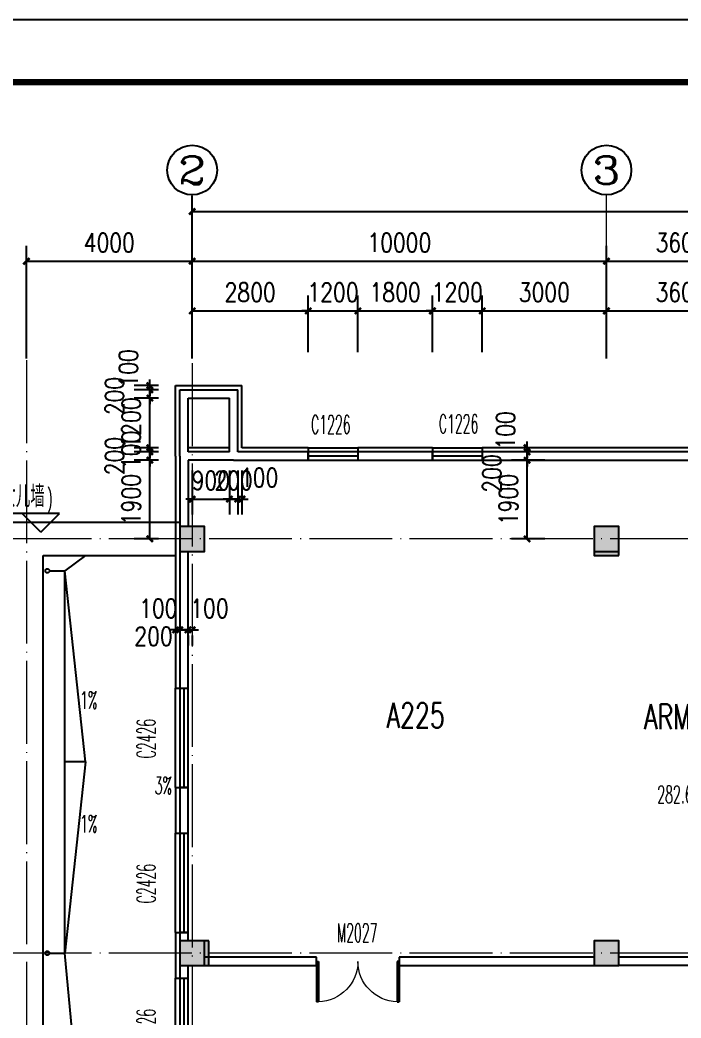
# Model space of a CAD drawing. Extents: x 1417642 to 3570900, y 124798 to 1191112.
# Drawn here: x 1439623 to 1455579, y 609805 to 633898 of the extents above; entities that cross this region are included whole.
import ezdxf
from ezdxf.enums import TextEntityAlignment as Align

# ---------------------------------------------------------------- set-up
doc = ezdxf.new("R2010")
doc.units = 0
doc.header["$LTSCALE"] = 1000
doc.header["$MEASUREMENT"] = 0
doc.linetypes.add('DOTE', pattern=[2.42, 2, -0.2, 0.02, -0.2])
doc.layers.get('0').update_dxf_attribs({"linetype": 'CONTINUOUS'})
doc.layers.get('Defpoints').update_dxf_attribs({"linetype": 'CONTINUOUS'})
for name, color, linetype in [('AXIS', 3, 'CONTINUOUS'), ('AXIS_TEXT', 7, 'CONTINUOUS'), ('colu', 2, 'CONTINUOUS'), ('COLUMN', 9, 'CONTINUOUS'), ('DIM_ELEV', 3, 'CONTINUOUS'), ('DIM_SYMB', 3, 'CONTINUOUS'), ('DOTE', 1, 'DOTE'), ('PUB_DIM', 3, 'CONTINUOUS'), ('PUB_HATCH', 8, 'CONTINUOUS'), ('PUB_TEXT', 40, 'CONTINUOUS'), ('PUB_TITLE', 4, 'CONTINUOUS'), ('SPACE', 7, 'CONTINUOUS'), ('STAIR', 2, 'CONTINUOUS'), ('SURFACE', 6, 'CONTINUOUS'), ('tiaozheng', 20, 'CONTINUOUS'), ('WALL', 4, 'CONTINUOUS'), ('WINDOW', 2, 'CONTINUOUS'), ('WINDOW_TEXT', 7, 'CONTINUOUS'), ('填充', 252, 'CONTINUOUS'), ('柱填充', 8, 'CONTINUOUS'), ('立面造型', 40, 'CONTINUOUS')]:
    doc.layers.add(name, color=color, linetype=linetype)
doc.styles.add('_TCH_AXIS', font='COMPLEX', dxfattribs={"bigfont": 'GBCBIG'})
doc.styles.add('_TCH_DIM', font='ROMANS', dxfattribs={"width": 0.7, "bigfont": 'Z'})
doc.styles.add('_TCH_SPACE', font='ROMANS', dxfattribs={"width": 0.7, "height": 5, "bigfont": 'Z'})
doc.styles.add('_TCH_WINDOW', font='ROMANS.shx', dxfattribs={"width": 0.7, "height": 400, "bigfont": 'Z.shx'})
doc.styles.add('DIM_FONT', font='SIMPLEX.shx', dxfattribs={"width": 0.8})
doc.styles.add('Z', font='ROMANS', dxfattribs={"width": 0.7, "bigfont": 'Z'})
doc.dimstyles.new('DIMN150', dxfattribs={"dimscale": 1.5, "dimtxt": 300, "dimasz": 100, "dimexe": 250, "dimexo": 300, "dimgap": 150, "dimtad": 1, "dimdec": 0, "dimzin": 0, "dimdsep": 46, "dimtxsty": 'DIM_FONT', "dimblk": 'ARCHTICK', "dimcen": 0.09, "dimdle": 1.5, "dimclrt": 7, "dimazin": 2, "dimtfac": 1, "dimtdec": 0, "dimtix": 1, "dimtmove": 2, "dimatfit": 3, "dimldrblk": 'ARCHTICK', "dimfxl": 1, "dimtolj": 1, "dimtzin": 0, "dimarcsym": 0})

# ---------------------------------------------------------------- blocks, each defined once
blk = doc.blocks.new('896')
at = {"layer": '柱填充'}
h = blk.add_hatch(color=256, dxfattribs=at)
h.paths.add_polyline_path([(1580873, 568265), (1580873, 568965), (1580273, 568965), (1580273, 568265)])
h.paths.add_polyline_path([(1572873, 568265), (1572873, 568965), (1572273, 568965), (1572273, 568265)])
h.paths.add_polyline_path([(1564873, 568265), (1564873, 568965), (1564273, 568965), (1564273, 568265)])
h.paths.add_polyline_path([(1556873, 568265), (1556873, 568965), (1556273, 568965), (1556273, 568265)])
h.paths.add_polyline_path([(1546873, 568265), (1546873, 568965), (1546273, 568965), (1546273, 568265)])
h.paths.add_polyline_path([(1536873, 568265), (1536873, 568965), (1536273, 568965), (1536273, 568265)])
h.paths.add_polyline_path([(1533273, 568265), (1533273, 568965), (1532673, 568965), (1532673, 568265)])
h.paths.add_polyline_path([(1523273, 568365), (1523273, 568965), (1522673, 568965), (1522673, 568365)])
h.paths.add_polyline_path([(1590123, 558965), (1589423, 558965), (1589423, 558365), (1590123, 558365)])
h.paths.add_polyline_path([(1580923, 558365), (1580923, 559065), (1580223, 559065), (1580223, 558365)])
h.paths.add_polyline_path([(1572923, 558365), (1572923, 559065), (1572223, 559065), (1572223, 558365)])
h.paths.add_polyline_path([(1564923, 558365), (1564923, 559065), (1564223, 559065), (1564223, 558365)])
h.paths.add_polyline_path([(1556923, 558365), (1556923, 559065), (1556223, 559065), (1556223, 558365)])
h.paths.add_polyline_path([(1546923, 558365), (1546923, 559065), (1546223, 559065), (1546223, 558365)])
h.paths.add_polyline_path([(1536873, 558365), (1536873, 558965), (1536273, 558965), (1536273, 558365)])
h.paths.add_polyline_path([(1533273, 558365), (1533273, 558965), (1532673, 558965), (1532673, 558365)])
h.paths.add_polyline_path([(1523372, 558965), (1522672, 558965), (1522672, 558365), (1523372, 558365)])
h.paths.add_polyline_path([(1590123, 554765), (1590123, 555365), (1589523, 555365), (1589523, 554765)])
h.paths.add_polyline_path([(1580873, 554765), (1580873, 555365), (1580273, 555365), (1580273, 554765)])
h.paths.add_polyline_path([(1572873, 554765), (1572873, 555365), (1572273, 555365), (1572273, 554765)])
h.paths.add_polyline_path([(1564873, 554765), (1564873, 555365), (1564273, 555365), (1564273, 554765)])
h.paths.add_polyline_path([(1556873, 554765), (1556873, 555365), (1556273, 555365), (1556273, 554765)])
h.paths.add_polyline_path([(1546873, 554765), (1546873, 555365), (1546273, 555365), (1546273, 554765)])
h.paths.add_polyline_path([(1536873, 554765), (1536873, 555365), (1536273, 555365), (1536273, 554765)])
h.paths.add_polyline_path([(1533273, 554765), (1533273, 555365), (1532673, 555365), (1532673, 554765)])
h.paths.add_polyline_path([(1523372, 555365), (1522672, 555365), (1522672, 554765), (1523372, 554765)])
h.paths.add_polyline_path([(1590123, 546765), (1590123, 547365), (1589523, 547365), (1589523, 546765)])
h.paths.add_polyline_path([(1580873, 546765), (1580873, 547365), (1580273, 547365), (1580273, 546765)])
h.paths.add_polyline_path([(1572873, 546765), (1572873, 547365), (1572273, 547365), (1572273, 546765)])
h.paths.add_polyline_path([(1564873, 546765), (1564873, 547365), (1564273, 547365), (1564273, 546765)])
h.paths.add_polyline_path([(1556873, 546765), (1556873, 547365), (1556273, 547365), (1556273, 546765)])
h.paths.add_polyline_path([(1546873, 546715), (1546873, 547415), (1546173, 547415), (1546173, 546715)])
h.paths.add_polyline_path([(1536973, 546715), (1536973, 547415), (1536273, 547415), (1536273, 546715)])
h.paths.add_polyline_path([(1533273, 546715), (1533273, 547415), (1532573, 547415), (1532573, 546715)])
h.paths.add_polyline_path([(1523372, 547365), (1522672, 547365), (1522672, 546765), (1523372, 546765)])
h.paths.add_polyline_path([(1546873, 539365), (1546173, 539365), (1546173, 538765), (1546873, 538765)])
h.paths.add_polyline_path([(1536973, 538715), (1536973, 539415), (1536273, 539415), (1536273, 538715)])
h.paths.add_polyline_path([(1533273, 538715), (1533273, 539415), (1532573, 539415), (1532573, 538715)])
h.paths.add_polyline_path([(1523372, 539365), (1522672, 539365), (1522672, 538765), (1523372, 538765)])
h.paths.add_polyline_path([(1546873, 531365), (1546173, 531365), (1546173, 530765), (1546873, 530765)])
h.paths.add_polyline_path([(1536973, 530715), (1536973, 531415), (1536273, 531415), (1536273, 530715)])
h.paths.add_polyline_path([(1533273, 530715), (1533273, 531415), (1532573, 531415), (1532573, 530715)])
h.paths.add_polyline_path([(1523372, 531365), (1522672, 531365), (1522672, 530765), (1523372, 530765)])
h.paths.add_polyline_path([(1546873, 523365), (1546173, 523365), (1546173, 522765), (1546873, 522765)])
h.paths.add_polyline_path([(1536973, 522715), (1536973, 523415), (1536273, 523415), (1536273, 522715)])
h.paths.add_polyline_path([(1533273, 522715), (1533273, 523415), (1532573, 523415), (1532573, 522715)])
h.paths.add_polyline_path([(1523372, 523365), (1522672, 523365), (1522672, 522765), (1523372, 522765)])
h.paths.add_polyline_path([(1546873, 515365), (1546173, 515365), (1546173, 514765), (1546873, 514765)])
h.paths.add_polyline_path([(1536973, 514715), (1536973, 515415), (1536273, 515415), (1536273, 514715)])
h.paths.add_polyline_path([(1533273, 514715), (1533273, 515415), (1532573, 515415), (1532573, 514715)])
h.paths.add_polyline_path([(1523372, 515365), (1522672, 515365), (1522672, 514765), (1523372, 514765)])
h.paths.add_polyline_path([(1546873, 507365), (1546173, 507365), (1546173, 506765), (1546873, 506765)])
h.paths.add_polyline_path([(1536973, 506715), (1536973, 507415), (1536273, 507415), (1536273, 506715)])
h.paths.add_polyline_path([(1533273, 506715), (1533273, 507415), (1532573, 507415), (1532573, 506715)])
h.paths.add_polyline_path([(1523372, 507365), (1522672, 507365), (1522672, 506765), (1523372, 506765)])
h.paths.add_polyline_path([(1546873, 499365), (1546173, 499365), (1546173, 498765), (1546873, 498765)])
h.paths.add_polyline_path([(1536973, 498715), (1536973, 499415), (1536273, 499415), (1536273, 498715)])
h.paths.add_polyline_path([(1533273, 498715), (1533273, 499415), (1532573, 499415), (1532573, 498715)])
h.paths.add_polyline_path([(1523372, 499365), (1522672, 499365), (1522672, 498765), (1523372, 498765)])
h.paths.add_polyline_path([(1546873, 490765), (1546873, 491365), (1546273, 491365), (1546273, 490765)])
h.paths.add_polyline_path([(1536873, 490765), (1536873, 491365), (1536273, 491365), (1536273, 490765)])
h.paths.add_polyline_path([(1533273, 490765), (1533273, 491365), (1532673, 491365), (1532673, 490765)])
h.paths.add_polyline_path([(1523273, 490765), (1523273, 491365), (1522673, 491365), (1522673, 490765)])
at = {"layer": 'colu'}
for points in [[(1523273, 568365), (1523273, 568965), (1522673, 568965), (1522673, 568365)], [(1533273, 568265), (1533273, 568965), (1532673, 568965), (1532673, 568265)], [(1523372, 558965), (1522672, 558965), (1522672, 558365), (1523372, 558365)], [(1533273, 558365), (1533273, 558965), (1532673, 558965), (1532673, 558365)]]:
    blk.add_lwpolyline(points, close=True, dxfattribs=at)
blk = doc.blocks.new('_ArchTick')
at = {"color": 0, "linetype": 'ByBlock', "const_width": 0.4}
blk.add_lwpolyline([(-0.5, -0.5), (0.5, 0.5)], dxfattribs=at)
blk = doc.blocks.new('*D2512')
at = {"layer": 'Defpoints', "color": 0}
for p in [(1443679, 619492), (1443779, 619492), (1443779, 619176)]:
    blk.add_point(p, dxfattribs=at)
at = {"layer": 'PUB_DIM', "color": 0, "lineweight": -2}
for p, q in [((1443679, 619176), (1443529, 619176)), ((1443679, 619176), (1443779, 619176)), ((1443679, 619042), (1443679, 618801)), ((1443779, 619176), (1443929, 619176)), ((1443779, 619042), (1443779, 618801))]:
    blk.add_line(p, q, dxfattribs=at)
at = {"layer": 'PUB_DIM', "color": 0, "lineweight": -2, "xscale": 150, "yscale": 150, "zscale": 150}
blk.add_blockref('_ArchTick', (1443679, 619176), dxfattribs=at)
at = {"layer": 'PUB_DIM', "color": 0, "lineweight": -2, "xscale": 150, "yscale": 150, "zscale": 150, "rotation": 180}
blk.add_blockref('_ArchTick', (1443779, 619176), dxfattribs=at)
at = {"layer": 'PUB_DIM', "color": 7, "insert": (1444196, 619694), "char_height": 450, "attachment_point": 5, "style": 'DIM_FONT'}
blk.add_mtext('\\A1;100', dxfattribs=at)
blk = doc.blocks.new('*D2513')
at = {"layer": 'Defpoints', "color": 0}
for p in [(1443479, 619492), (1443679, 619492), (1443679, 619176)]:
    blk.add_point(p, dxfattribs=at)
at = {"layer": 'PUB_DIM', "color": 0, "lineweight": -2}
for p, q in [((1443479, 619176), (1443329, 619176)), ((1443479, 619176), (1443679, 619176)), ((1443479, 619042), (1443479, 618801)), ((1443679, 619176), (1443829, 619176)), ((1443679, 619042), (1443679, 618801))]:
    blk.add_line(p, q, dxfattribs=at)
at = {"layer": 'PUB_DIM', "color": 0, "lineweight": -2, "xscale": 150, "yscale": 150, "zscale": 150}
blk.add_blockref('_ArchTick', (1443479, 619176), dxfattribs=at)
at = {"layer": 'PUB_DIM', "color": 0, "lineweight": -2, "xscale": 150, "yscale": 150, "zscale": 150, "rotation": 180}
blk.add_blockref('_ArchTick', (1443679, 619176), dxfattribs=at)
at = {"layer": 'PUB_DIM', "color": 7, "insert": (1442846, 619019), "char_height": 450, "attachment_point": 5, "style": 'DIM_FONT'}
blk.add_mtext('\\A1;200', dxfattribs=at)
blk = doc.blocks.new('*D2514')
at = {"layer": 'Defpoints', "color": 0}
for p in [(1443379, 619492), (1443479, 619492), (1443479, 619176)]:
    blk.add_point(p, dxfattribs=at)
at = {"layer": 'PUB_DIM', "color": 0, "lineweight": -2}
for p, q in [((1443379, 619176), (1443229, 619176)), ((1443379, 619176), (1443479, 619176)), ((1443379, 619042), (1443379, 618801)), ((1443479, 619176), (1443629, 619176)), ((1443479, 619042), (1443479, 618801))]:
    blk.add_line(p, q, dxfattribs=at)
at = {"layer": 'PUB_DIM', "color": 0, "lineweight": -2, "xscale": 150, "yscale": 150, "zscale": 150}
blk.add_blockref('_ArchTick', (1443379, 619176), dxfattribs=at)
at = {"layer": 'PUB_DIM', "color": 0, "lineweight": -2, "xscale": 150, "yscale": 150, "zscale": 150, "rotation": 180}
blk.add_blockref('_ArchTick', (1443479, 619176), dxfattribs=at)
at = {"layer": 'PUB_DIM', "color": 7, "insert": (1442961, 619694), "char_height": 450, "attachment_point": 5, "style": 'DIM_FONT'}
blk.add_mtext('\\A1;100', dxfattribs=at)
blk = doc.blocks.new('*D2515')
at = {"layer": 'Defpoints', "color": 0}
for p in [(1451862, 623271), (1452739, 623271), (1452739, 621371)]:
    blk.add_point(p, dxfattribs=at)
at = {"layer": 'PUB_DIM', "color": 0, "lineweight": -2}
for p, q in [((1452289, 623271), (1451487, 623271)), ((1451862, 621369), (1451862, 623273)), ((1452289, 621371), (1451487, 621371))]:
    blk.add_line(p, q, dxfattribs=at)
at = {"layer": 'PUB_DIM', "color": 0, "lineweight": -2, "xscale": 150, "yscale": 150, "zscale": 150}
for p, rotation in [((1451862, 623271), 90), ((1451862, 621371), 270)]:
    blk.add_blockref('_ArchTick', p, dxfattribs=dict(at, rotation=rotation))
at = {"layer": 'PUB_DIM', "color": 7, "insert": (1451412, 622321), "char_height": 450, "attachment_point": 5, "rotation": 90, "style": 'DIM_FONT'}
blk.add_mtext('\\A1;1900', dxfattribs=at)
blk = doc.blocks.new('*D2516')
at = {"layer": 'Defpoints', "color": 0}
for p in [(1451862, 623471), (1452739, 623471), (1452739, 623271)]:
    blk.add_point(p, dxfattribs=at)
at = {"layer": 'PUB_DIM', "color": 0, "lineweight": -2}
for p, q in [((1451862, 623471), (1451862, 623621)), ((1452289, 623471), (1451487, 623471)), ((1451862, 623271), (1451862, 623471)), ((1452289, 623271), (1451487, 623271)), ((1451862, 623271), (1451862, 623121))]:
    blk.add_line(p, q, dxfattribs=at)
at = {"layer": 'PUB_DIM', "color": 0, "lineweight": -2, "xscale": 150, "yscale": 150, "zscale": 150}
for p, rotation in [((1451862, 623471), 270), ((1451862, 623271), 90)]:
    blk.add_blockref('_ArchTick', p, dxfattribs=dict(at, rotation=rotation))
at = {"layer": 'PUB_DIM', "color": 7, "insert": (1451011, 622950), "char_height": 450, "attachment_point": 5, "rotation": 90, "style": 'DIM_FONT'}
blk.add_mtext('\\A1;200', dxfattribs=at)
blk = doc.blocks.new('*D2517')
at = {"layer": 'Defpoints', "color": 0}
for p in [(1451862, 623571), (1452739, 623571), (1452739, 623471)]:
    blk.add_point(p, dxfattribs=at)
at = {"layer": 'PUB_DIM', "color": 0, "lineweight": -2}
for p, q in [((1452289, 623571), (1451487, 623571)), ((1451862, 623571), (1451862, 623721)), ((1451862, 623471), (1451862, 623571)), ((1452289, 623471), (1451487, 623471)), ((1451862, 623471), (1451862, 623321))]:
    blk.add_line(p, q, dxfattribs=at)
at = {"layer": 'PUB_DIM', "color": 0, "lineweight": -2, "xscale": 150, "yscale": 150, "zscale": 150}
for p, rotation in [((1451862, 623571), 270), ((1451862, 623471), 90)]:
    blk.add_blockref('_ArchTick', p, dxfattribs=dict(at, rotation=rotation))
at = {"layer": 'PUB_DIM', "color": 7, "insert": (1451344, 623989), "char_height": 450, "attachment_point": 5, "rotation": 90, "style": 'DIM_FONT'}
blk.add_mtext('\\A1;100', dxfattribs=at)
blk = doc.blocks.new('*D2564')
at = {"layer": 'Defpoints', "color": 0}
for p in [(1444879, 623471), (1444979, 623471), (1444979, 622332)]:
    blk.add_point(p, dxfattribs=at)
at = {"layer": 'PUB_DIM', "color": 0, "lineweight": -2}
for p, q in [((1444879, 623021), (1444879, 621957)), ((1444979, 623021), (1444979, 621957)), ((1444879, 622332), (1444729, 622332)), ((1444879, 622332), (1444979, 622332)), ((1444979, 622332), (1445129, 622332))]:
    blk.add_line(p, q, dxfattribs=at)
at = {"layer": 'PUB_DIM', "color": 0, "lineweight": -2, "xscale": 150, "yscale": 150, "zscale": 150}
blk.add_blockref('_ArchTick', (1444879, 622332), dxfattribs=at)
at = {"layer": 'PUB_DIM', "color": 0, "lineweight": -2, "xscale": 150, "yscale": 150, "zscale": 150, "rotation": 180}
blk.add_blockref('_ArchTick', (1444979, 622332), dxfattribs=at)
at = {"layer": 'PUB_DIM', "color": 7, "insert": (1445396, 622850), "char_height": 450, "attachment_point": 5, "style": 'DIM_FONT'}
blk.add_mtext('\\A1;100', dxfattribs=at)
blk = doc.blocks.new('*D2565')
at = {"layer": 'Defpoints', "color": 0}
for p in [(1444679, 623471), (1444879, 623471), (1444879, 622332)]:
    blk.add_point(p, dxfattribs=at)
at = {"layer": 'PUB_DIM', "color": 0, "lineweight": -2}
for p, q in [((1444679, 623021), (1444679, 621957)), ((1444879, 623021), (1444879, 621957)), ((1444679, 622332), (1444529, 622332)), ((1444679, 622332), (1444879, 622332)), ((1444879, 622332), (1445029, 622332))]:
    blk.add_line(p, q, dxfattribs=at)
at = {"layer": 'PUB_DIM', "color": 0, "lineweight": -2, "xscale": 150, "yscale": 150, "zscale": 150}
blk.add_blockref('_ArchTick', (1444679, 622332), dxfattribs=at)
at = {"layer": 'PUB_DIM', "color": 0, "lineweight": -2, "xscale": 150, "yscale": 150, "zscale": 150, "rotation": 180}
blk.add_blockref('_ArchTick', (1444879, 622332), dxfattribs=at)
at = {"layer": 'PUB_DIM', "color": 7, "insert": (1444779, 622782), "char_height": 450, "attachment_point": 5, "style": 'DIM_FONT'}
blk.add_mtext('\\A1;200', dxfattribs=at)
blk = doc.blocks.new('*D2566')
at = {"layer": 'Defpoints', "color": 0}
for p in [(1443779, 623471), (1444679, 623471), (1444679, 622332)]:
    blk.add_point(p, dxfattribs=at)
at = {"layer": 'PUB_DIM', "color": 0, "lineweight": -2}
for p, q in [((1443779, 623021), (1443779, 621957)), ((1444679, 623021), (1444679, 621957)), ((1443779, 622332), (1443629, 622332)), ((1443779, 622332), (1444679, 622332)), ((1444679, 622332), (1444829, 622332))]:
    blk.add_line(p, q, dxfattribs=at)
at = {"layer": 'PUB_DIM', "color": 0, "lineweight": -2, "xscale": 150, "yscale": 150, "zscale": 150}
blk.add_blockref('_ArchTick', (1443779, 622332), dxfattribs=at)
at = {"layer": 'PUB_DIM', "color": 0, "lineweight": -2, "xscale": 150, "yscale": 150, "zscale": 150, "rotation": 180}
blk.add_blockref('_ArchTick', (1444679, 622332), dxfattribs=at)
at = {"layer": 'PUB_DIM', "color": 7, "insert": (1444229, 622782), "char_height": 450, "attachment_point": 5, "style": 'DIM_FONT'}
blk.add_mtext('\\A1;900', dxfattribs=at)
blk = doc.blocks.new('*D2802')
at = {"layer": 'AXIS', "color": 0, "lineweight": -2}
for p, q in [((1443779, 626710), (1443779, 629649)), ((1588579, 626710), (1588579, 629649)), ((1443776, 629274), (1588581, 629274))]:
    blk.add_line(p, q, dxfattribs=at)
at = {"layer": 'Defpoints', "color": 0}
for p in [(1588579, 629274), (1443779, 626260), (1588579, 626260)]:
    blk.add_point(p, dxfattribs=at)
at = {"layer": 'AXIS', "color": 0, "lineweight": -2, "xscale": 150, "yscale": 150, "zscale": 150, "rotation": 180}
blk.add_blockref('_ArchTick', (1443779, 629274), dxfattribs=at)
at = {"layer": 'AXIS', "color": 0, "lineweight": -2, "xscale": 150, "yscale": 150, "zscale": 150}
blk.add_blockref('_ArchTick', (1588579, 629274), dxfattribs=at)
at = {"layer": 'AXIS', "color": 7, "insert": (1516179, 629724), "char_height": 450, "attachment_point": 5, "style": 'DIM_FONT'}
blk.add_mtext('\\A1;144800', dxfattribs=at)
blk = doc.blocks.new('*D2803')
at = {"layer": 'AXIS', "color": 0, "lineweight": -2}
for p, q in [((1439779, 625726), (1439779, 628449)), ((1443779, 625726), (1443779, 628449)), ((1439776, 628074), (1443781, 628074))]:
    blk.add_line(p, q, dxfattribs=at)
at = {"layer": 'Defpoints', "color": 0}
for p in [(1443779, 628074), (1439779, 625276), (1443779, 625276)]:
    blk.add_point(p, dxfattribs=at)
at = {"layer": 'AXIS', "color": 0, "lineweight": -2, "xscale": 150, "yscale": 150, "zscale": 150, "rotation": 180}
blk.add_blockref('_ArchTick', (1439779, 628074), dxfattribs=at)
at = {"layer": 'AXIS', "color": 0, "lineweight": -2, "xscale": 150, "yscale": 150, "zscale": 150}
blk.add_blockref('_ArchTick', (1443779, 628074), dxfattribs=at)
at = {"layer": 'AXIS', "color": 7, "insert": (1441779, 628524), "char_height": 450, "attachment_point": 5, "style": 'DIM_FONT'}
blk.add_mtext('\\A1;4000', dxfattribs=at)
blk = doc.blocks.new('*D2804')
at = {"layer": 'AXIS', "color": 0, "lineweight": -2}
for p, q in [((1443779, 625726), (1443779, 628449)), ((1453779, 625726), (1453779, 628449)), ((1443776, 628074), (1453781, 628074))]:
    blk.add_line(p, q, dxfattribs=at)
at = {"layer": 'Defpoints', "color": 0}
for p in [(1453779, 628074), (1443779, 625276), (1453779, 625276)]:
    blk.add_point(p, dxfattribs=at)
at = {"layer": 'AXIS', "color": 0, "lineweight": -2, "xscale": 150, "yscale": 150, "zscale": 150, "rotation": 180}
blk.add_blockref('_ArchTick', (1443779, 628074), dxfattribs=at)
at = {"layer": 'AXIS', "color": 0, "lineweight": -2, "xscale": 150, "yscale": 150, "zscale": 150}
blk.add_blockref('_ArchTick', (1453779, 628074), dxfattribs=at)
at = {"layer": 'AXIS', "color": 7, "insert": (1448779, 628524), "char_height": 450, "attachment_point": 5, "style": 'DIM_FONT'}
blk.add_mtext('\\A1;10000', dxfattribs=at)
blk = doc.blocks.new('*D2805')
at = {"layer": 'AXIS', "color": 0, "lineweight": -2}
for p, q in [((1453779, 625726), (1453779, 628449)), ((1457379, 625726), (1457379, 628449)), ((1453776, 628074), (1457381, 628074))]:
    blk.add_line(p, q, dxfattribs=at)
at = {"layer": 'Defpoints', "color": 0}
for p in [(1457379, 628074), (1453779, 625276), (1457379, 625276)]:
    blk.add_point(p, dxfattribs=at)
at = {"layer": 'AXIS', "color": 0, "lineweight": -2, "xscale": 150, "yscale": 150, "zscale": 150, "rotation": 180}
blk.add_blockref('_ArchTick', (1453779, 628074), dxfattribs=at)
at = {"layer": 'AXIS', "color": 0, "lineweight": -2, "xscale": 150, "yscale": 150, "zscale": 150}
blk.add_blockref('_ArchTick', (1457379, 628074), dxfattribs=at)
at = {"layer": 'AXIS', "color": 7, "insert": (1455579, 628524), "char_height": 450, "attachment_point": 5, "style": 'DIM_FONT'}
blk.add_mtext('\\A1;3600', dxfattribs=at)
blk = doc.blocks.new('*D2995')
at = {"layer": 'Defpoints', "color": 0}
for p in [(1457379, 626874), (1453779, 625428), (1457379, 625428)]:
    blk.add_point(p, dxfattribs=at)
at = {"layer": 'PUB_DIM', "color": 0, "lineweight": -2}
for p, q in [((1453779, 625878), (1453779, 627249)), ((1457379, 625878), (1457379, 627249)), ((1453776, 626874), (1457381, 626874))]:
    blk.add_line(p, q, dxfattribs=at)
at = {"layer": 'PUB_DIM', "color": 0, "lineweight": -2, "xscale": 150, "yscale": 150, "zscale": 150, "rotation": 180}
blk.add_blockref('_ArchTick', (1453779, 626874), dxfattribs=at)
at = {"layer": 'PUB_DIM', "color": 0, "lineweight": -2, "xscale": 150, "yscale": 150, "zscale": 150}
blk.add_blockref('_ArchTick', (1457379, 626874), dxfattribs=at)
at = {"layer": 'PUB_DIM', "color": 7, "insert": (1455579, 627324), "char_height": 450, "attachment_point": 5, "style": 'DIM_FONT'}
blk.add_mtext('\\A1;3600', dxfattribs=at)
blk = doc.blocks.new('*D2996')
at = {"layer": 'Defpoints', "color": 0}
for p in [(1453779, 626874), (1450779, 625428), (1453779, 625428)]:
    blk.add_point(p, dxfattribs=at)
at = {"layer": 'PUB_DIM', "color": 0, "lineweight": -2}
for p, q in [((1450779, 625878), (1450779, 627249)), ((1453779, 625878), (1453779, 627249)), ((1450776, 626874), (1453781, 626874))]:
    blk.add_line(p, q, dxfattribs=at)
at = {"layer": 'PUB_DIM', "color": 0, "lineweight": -2, "xscale": 150, "yscale": 150, "zscale": 150, "rotation": 180}
blk.add_blockref('_ArchTick', (1450779, 626874), dxfattribs=at)
at = {"layer": 'PUB_DIM', "color": 0, "lineweight": -2, "xscale": 150, "yscale": 150, "zscale": 150}
blk.add_blockref('_ArchTick', (1453779, 626874), dxfattribs=at)
at = {"layer": 'PUB_DIM', "color": 7, "insert": (1452279, 627324), "char_height": 450, "attachment_point": 5, "style": 'DIM_FONT'}
blk.add_mtext('\\A1;3000', dxfattribs=at)
blk = doc.blocks.new('*D2997')
at = {"layer": 'Defpoints', "color": 0}
for p in [(1450779, 626874), (1449579, 625428), (1450779, 625428)]:
    blk.add_point(p, dxfattribs=at)
at = {"layer": 'PUB_DIM', "color": 0, "lineweight": -2}
for p, q in [((1449579, 625878), (1449579, 627249)), ((1450779, 625878), (1450779, 627249)), ((1449579, 626874), (1449429, 626874)), ((1449579, 626874), (1450779, 626874)), ((1450779, 626874), (1450929, 626874))]:
    blk.add_line(p, q, dxfattribs=at)
at = {"layer": 'PUB_DIM', "color": 0, "lineweight": -2, "xscale": 150, "yscale": 150, "zscale": 150}
blk.add_blockref('_ArchTick', (1449579, 626874), dxfattribs=at)
at = {"layer": 'PUB_DIM', "color": 0, "lineweight": -2, "xscale": 150, "yscale": 150, "zscale": 150, "rotation": 180}
blk.add_blockref('_ArchTick', (1450779, 626874), dxfattribs=at)
at = {"layer": 'PUB_DIM', "color": 7, "insert": (1450179, 627324), "char_height": 450, "attachment_point": 5, "style": 'DIM_FONT'}
blk.add_mtext('\\A1;1200', dxfattribs=at)
blk = doc.blocks.new('*D2998')
at = {"layer": 'Defpoints', "color": 0}
for p in [(1449579, 626874), (1447779, 625428), (1449579, 625428)]:
    blk.add_point(p, dxfattribs=at)
at = {"layer": 'PUB_DIM', "color": 0, "lineweight": -2}
for p, q in [((1447779, 625878), (1447779, 627249)), ((1449579, 625878), (1449579, 627249)), ((1447776, 626874), (1449581, 626874))]:
    blk.add_line(p, q, dxfattribs=at)
at = {"layer": 'PUB_DIM', "color": 0, "lineweight": -2, "xscale": 150, "yscale": 150, "zscale": 150, "rotation": 180}
blk.add_blockref('_ArchTick', (1447779, 626874), dxfattribs=at)
at = {"layer": 'PUB_DIM', "color": 0, "lineweight": -2, "xscale": 150, "yscale": 150, "zscale": 150}
blk.add_blockref('_ArchTick', (1449579, 626874), dxfattribs=at)
at = {"layer": 'PUB_DIM', "color": 7, "insert": (1448679, 627324), "char_height": 450, "attachment_point": 5, "style": 'DIM_FONT'}
blk.add_mtext('\\A1;1800', dxfattribs=at)
blk = doc.blocks.new('*D2999')
at = {"layer": 'Defpoints', "color": 0}
for p in [(1447779, 626874), (1446579, 625428), (1447779, 625428)]:
    blk.add_point(p, dxfattribs=at)
at = {"layer": 'PUB_DIM', "color": 0, "lineweight": -2}
for p, q in [((1446579, 625878), (1446579, 627249)), ((1447779, 625878), (1447779, 627249)), ((1446579, 626874), (1446429, 626874)), ((1446579, 626874), (1447779, 626874)), ((1447779, 626874), (1447929, 626874))]:
    blk.add_line(p, q, dxfattribs=at)
at = {"layer": 'PUB_DIM', "color": 0, "lineweight": -2, "xscale": 150, "yscale": 150, "zscale": 150}
blk.add_blockref('_ArchTick', (1446579, 626874), dxfattribs=at)
at = {"layer": 'PUB_DIM', "color": 0, "lineweight": -2, "xscale": 150, "yscale": 150, "zscale": 150, "rotation": 180}
blk.add_blockref('_ArchTick', (1447779, 626874), dxfattribs=at)
at = {"layer": 'PUB_DIM', "color": 7, "insert": (1447179, 627324), "char_height": 450, "attachment_point": 5, "style": 'DIM_FONT'}
blk.add_mtext('\\A1;1200', dxfattribs=at)
blk = doc.blocks.new('*D3000')
at = {"layer": 'Defpoints', "color": 0}
for p in [(1446579, 626874), (1443779, 625428), (1446579, 625428)]:
    blk.add_point(p, dxfattribs=at)
at = {"layer": 'PUB_DIM', "color": 0, "lineweight": -2}
for p, q in [((1443779, 625878), (1443779, 627249)), ((1446579, 625878), (1446579, 627249)), ((1443776, 626874), (1446581, 626874))]:
    blk.add_line(p, q, dxfattribs=at)
at = {"layer": 'PUB_DIM', "color": 0, "lineweight": -2, "xscale": 150, "yscale": 150, "zscale": 150, "rotation": 180}
blk.add_blockref('_ArchTick', (1443779, 626874), dxfattribs=at)
at = {"layer": 'PUB_DIM', "color": 0, "lineweight": -2, "xscale": 150, "yscale": 150, "zscale": 150}
blk.add_blockref('_ArchTick', (1446579, 626874), dxfattribs=at)
at = {"layer": 'PUB_DIM', "color": 7, "insert": (1445179, 627324), "char_height": 450, "attachment_point": 5, "style": 'DIM_FONT'}
blk.add_mtext('\\A1;2800', dxfattribs=at)
blk = doc.blocks.new('*D3074')
at = {"layer": 'Defpoints', "color": 0}
for p in [(1442757, 623271), (1443415, 623271), (1443415, 621371)]:
    blk.add_point(p, dxfattribs=at)
at = {"layer": 'PUB_DIM', "color": 0, "lineweight": -2}
for p, q in [((1442965, 623271), (1442382, 623271)), ((1442757, 621369), (1442757, 623273)), ((1442965, 621371), (1442382, 621371))]:
    blk.add_line(p, q, dxfattribs=at)
at = {"layer": 'PUB_DIM', "color": 0, "lineweight": -2, "xscale": 150, "yscale": 150, "zscale": 150}
for p, rotation in [((1442757, 623271), 90), ((1442757, 621371), 270)]:
    blk.add_blockref('_ArchTick', p, dxfattribs=dict(at, rotation=rotation))
at = {"layer": 'PUB_DIM', "color": 7, "insert": (1442307, 622321), "char_height": 450, "attachment_point": 5, "rotation": 90, "style": 'DIM_FONT'}
blk.add_mtext('\\A1;1900', dxfattribs=at)
blk = doc.blocks.new('*D3075')
at = {"layer": 'Defpoints', "color": 0}
for p in [(1442757, 623471), (1443415, 623471), (1443415, 623271)]:
    blk.add_point(p, dxfattribs=at)
at = {"layer": 'PUB_DIM', "color": 0, "lineweight": -2}
for p, q in [((1442757, 623471), (1442757, 623621)), ((1442965, 623471), (1442382, 623471)), ((1442757, 623271), (1442757, 623471)), ((1442965, 623271), (1442382, 623271)), ((1442757, 623271), (1442757, 623121))]:
    blk.add_line(p, q, dxfattribs=at)
at = {"layer": 'PUB_DIM', "color": 0, "lineweight": -2, "xscale": 150, "yscale": 150, "zscale": 150}
for p, rotation in [((1442757, 623471), 270), ((1442757, 623271), 90)]:
    blk.add_blockref('_ArchTick', p, dxfattribs=dict(at, rotation=rotation))
at = {"layer": 'PUB_DIM', "color": 7, "insert": (1441905, 623371), "char_height": 450, "attachment_point": 5, "rotation": 90, "style": 'DIM_FONT'}
blk.add_mtext('\\A1;200', dxfattribs=at)
blk = doc.blocks.new('*D3076')
at = {"layer": 'Defpoints', "color": 0}
for p in [(1442757, 623571), (1443415, 623571), (1443415, 623471)]:
    blk.add_point(p, dxfattribs=at)
at = {"layer": 'PUB_DIM', "color": 0, "lineweight": -2}
for p, q in [((1442965, 623571), (1442382, 623571)), ((1442757, 623571), (1442757, 623721)), ((1442757, 623471), (1442757, 623571)), ((1442965, 623471), (1442382, 623471)), ((1442757, 623471), (1442757, 623321))]:
    blk.add_line(p, q, dxfattribs=at)
at = {"layer": 'PUB_DIM', "color": 0, "lineweight": -2, "xscale": 150, "yscale": 150, "zscale": 150}
for p, rotation in [((1442757, 623571), 270), ((1442757, 623471), 90)]:
    blk.add_blockref('_ArchTick', p, dxfattribs=dict(at, rotation=rotation))
at = {"layer": 'PUB_DIM', "color": 7, "insert": (1442307, 623521), "char_height": 450, "attachment_point": 5, "rotation": 90, "style": 'DIM_FONT'}
blk.add_mtext('\\A1;100', dxfattribs=at)
blk = doc.blocks.new('*D3077')
at = {"layer": 'Defpoints', "color": 0}
for p in [(1442757, 624771), (1443415, 624771), (1443415, 623571)]:
    blk.add_point(p, dxfattribs=at)
at = {"layer": 'PUB_DIM', "color": 0, "lineweight": -2}
for p, q in [((1442965, 624771), (1442382, 624771)), ((1442757, 624771), (1442757, 624921)), ((1442757, 623571), (1442757, 624771)), ((1442965, 623571), (1442382, 623571)), ((1442757, 623571), (1442757, 623421))]:
    blk.add_line(p, q, dxfattribs=at)
at = {"layer": 'PUB_DIM', "color": 0, "lineweight": -2, "xscale": 150, "yscale": 150, "zscale": 150}
for p, rotation in [((1442757, 624771), 270), ((1442757, 623571), 90)]:
    blk.add_blockref('_ArchTick', p, dxfattribs=dict(at, rotation=rotation))
at = {"layer": 'PUB_DIM', "color": 7, "insert": (1442307, 624171), "char_height": 450, "attachment_point": 5, "rotation": 90, "style": 'DIM_FONT'}
blk.add_mtext('\\A1;1200', dxfattribs=at)
blk = doc.blocks.new('*D3078')
at = {"layer": 'Defpoints', "color": 0}
for p in [(1442757, 624971), (1443415, 624971), (1443415, 624771)]:
    blk.add_point(p, dxfattribs=at)
at = {"layer": 'PUB_DIM', "color": 0, "lineweight": -2}
for p, q in [((1442757, 624971), (1442757, 625121)), ((1442965, 624971), (1442382, 624971)), ((1442965, 624771), (1442382, 624771)), ((1442757, 624771), (1442757, 624971)), ((1442757, 624771), (1442757, 624621))]:
    blk.add_line(p, q, dxfattribs=at)
at = {"layer": 'PUB_DIM', "color": 0, "lineweight": -2, "xscale": 150, "yscale": 150, "zscale": 150}
for p, rotation in [((1442757, 624971), 270), ((1442757, 624771), 90)]:
    blk.add_blockref('_ArchTick', p, dxfattribs=dict(at, rotation=rotation))
at = {"layer": 'PUB_DIM', "color": 7, "insert": (1441905, 624821), "char_height": 450, "attachment_point": 5, "rotation": 90, "style": 'DIM_FONT'}
blk.add_mtext('\\A1;200', dxfattribs=at)
blk = doc.blocks.new('*D3079')
at = {"layer": 'Defpoints', "color": 0}
for p in [(1442757, 625071), (1443415, 625071), (1443415, 624971)]:
    blk.add_point(p, dxfattribs=at)
at = {"layer": 'PUB_DIM', "color": 0, "lineweight": -2}
for p, q in [((1442965, 625071), (1442382, 625071)), ((1442757, 625071), (1442757, 625221)), ((1442757, 624971), (1442757, 625071)), ((1442965, 624971), (1442382, 624971)), ((1442757, 624971), (1442757, 624821))]:
    blk.add_line(p, q, dxfattribs=at)
at = {"layer": 'PUB_DIM', "color": 0, "lineweight": -2, "xscale": 150, "yscale": 150, "zscale": 150}
for p, rotation in [((1442757, 625071), 270), ((1442757, 624971), 90)]:
    blk.add_blockref('_ArchTick', p, dxfattribs=dict(at, rotation=rotation))
at = {"layer": 'PUB_DIM', "color": 7, "insert": (1442239, 625489), "char_height": 450, "attachment_point": 5, "rotation": 90, "style": 'DIM_FONT'}
blk.add_mtext('\\A1;100', dxfattribs=at)
blk = doc.blocks.new('_FZH')
blk.add_lwpolyline([(-0.5, -0.5), (0.5, -0.5), (0.5, 0.5), (-0.5, 0.5)], close=True)
at = {"layer": 'PUB_HATCH'}
blk.add_solid([(-0.5, -0.5), (0.5, -0.5), (-0.5, 0.5), (0.5, 0.5)], dxfattribs=at)
blk = doc.blocks.new('$TCHSYS$WIN2D')
for p, q in [((-0.5, 0.5), (0.5, 0.5)), ((-0.5, 0.5), (-0.5, -0.5)), ((0.5, 0.5), (0.5, -0.5)), ((0.5, 0.167), (-0.5, 0.167)), ((0.5, -0.167), (-0.5, -0.167)), ((-0.5, -0.5), (0.5, -0.5))]:
    blk.add_line(p, q)
blk = doc.blocks.new('$DorLib2D$00000002')
for p, q in [((-0.5, 0), (-0.5, 0.4875)), ((-0.475, 0.4875), (-0.5, 0.4875)), ((-0.475, 0), (-0.475, 0.4875)), ((0.475, 0), (0.475, 0.4875)), ((0.475, 0.4875), (0.5, 0.4875)), ((0.5, 0), (0.5, 0.4875)), ((-0.5, 0), (-0.475, 0)), ((0.5, 0), (0.475, 0))]:
    blk.add_line(p, q)
at = {"lineweight": 13}
for centre, start, end in [((-0.4875, 0), 0, 88.53072), ((0.4875, 0), 91.46928, 180)]:
    blk.add_arc(centre, 0.4875, start, end, dxfattribs=at)

msp = doc.modelspace()

# ---------------------------------------------------------------- linework, layer by layer
at = {"layer": 'AXIS', "lineweight": 0}
for p, q in [((1443778.7, 627057.7, 0), (1443778.7, 629674.2, 0)), ((1453778.7, 627057.7, 0), (1453778.7, 629674.2, 0))]:
    msp.add_line(p, q, dxfattribs=at)
at = {"layer": 'AXIS'}
for centre in [(1443778.7, 630274.2), (1453778.7, 630274.2)]:
    msp.add_circle(centre, 600, dxfattribs=at)
at = {"layer": 'DIM_ELEV'}
for p, q in [((1440573.9, 621985.9), (1437873.9, 621985.9)), ((1440123.9, 621535.9), (1439673.9, 621985.9)), ((1440123.9, 621535.9), (1440573.9, 621985.9))]:
    msp.add_line(p, q, dxfattribs=at)
at = {"layer": 'DIM_SYMB'}
for points in [[(1441233.8, 617835.1, 0, 0, 0), (1441137.9, 618399.8, 120, 0, 0), (1441062.5, 618843.4, 0, 0, 0)], [(1442724.9, 615417.3, 0, 0, 0), (1441713.2, 615417.3, 120, 0, 0), (1441263.2, 615417.3, 0, 0, 0)], [(1441233.8, 614136.6, 0, 0, 0), (1441137.9, 613571.9, 120, 0, 0), (1441062.5, 613128.3, 0, 0, 0)]]:
    msp.add_lwpolyline(points, format="xyseb", dxfattribs=at)
at = {"layer": 'DOTE', "lineweight": 0, "elevation": 0}
for points in [[(1439778.7, 625685.4), (1439778.7, 515570.4)], [(1443778.7, 625610.7), (1443778.7, 515570.4)], [(1596227.1, 621370.9), (1432052.3, 621370.9)], [(1596227.1, 611370.9), (1432052.3, 611370.9)]]:
    msp.add_lwpolyline(points, dxfattribs=at)
at = {"layer": 'PUB_TITLE'}
msp.add_lwpolyline([(1417642.3, 507748.4), (1618342.3, 507748.4), (1618342.3, 633898.4), (1417642.3, 633898.4)], close=True, dxfattribs=at)
at = {"layer": 'PUB_TITLE', "const_width": 150}
msp.add_lwpolyline([(1421392.3, 509248.4), (1616842.3, 509248.4), (1616842.3, 632398.4), (1421392.3, 632398.4)], close=True, dxfattribs=at)
at = {"layer": 'STAIR'}
for p, q in [((1440178.7, 600170.9, 0), (1440178.7, 620970.9, 0)), ((1441208, 620970.9, 0), (1440708, 620600.8, 0)), ((1440335.4, 620600.8, 0), (1440708, 620600.8, 0)), ((1440708, 611370.9, 0), (1440708, 620600.8, 0)), ((1441208, 615985.8, 0), (1440708, 620600.8, 0)), ((1441208, 615985.8, 0), (1440708, 611370.9, 0)), ((1441208, 615985.8, 0), (1440708, 615985.8, 0)), ((1440335.4, 611370.9, 0), (1440708, 611370.9, 0)), ((1441208, 605910.7, 0), (1440708, 611370.9, 0))]:
    msp.add_line(p, q, dxfattribs=at)
for centre in [(1440285.4, 620600.8, 0), (1440285.4, 611370.9, 0)]:
    msp.add_circle(centre, 50, dxfattribs=at)
at = {"layer": 'SURFACE'}
for p, q in [((1443378.7, 623370.9), (1443378.7, 625070.9)), ((1443378.7, 625070.9), (1444978.7, 625070.9)), ((1444978.7, 623570.9), (1444978.7, 625070.9)), ((1444678.7, 623570.9), (1443678.7, 623570.9)), ((1446578.7, 623570.9), (1444978.7, 623570.9)), ((1446578.7, 623570.9), (1446578.7, 623470.9)), ((1447778.7, 623570.9), (1447778.7, 623470.9)), ((1449578.7, 623570.9), (1447778.7, 623570.9)), ((1449578.7, 623570.9), (1449578.7, 623470.9)), ((1450778.7, 623570.9), (1450778.7, 623470.9)), ((1458278.7, 623570.9), (1450778.7, 623570.9)), ((1443378.7, 623370.9), (1443378.7, 621370.9)), ((1443378.7, 621370.9), (1443378.7, 617770.9)), ((1443378.7, 617770.9), (1443478.7, 617770.9)), ((1443378.7, 615370.9), (1443478.7, 615370.9)), ((1443378.7, 615370.9), (1443378.7, 614270.9)), ((1443378.7, 614270.9), (1443478.7, 614270.9)), ((1443378.7, 611870.9), (1443478.7, 611870.9)), ((1443378.7, 611870.9), (1443378.7, 611170.9)), ((1443378.7, 611170.9), (1443378.7, 610770.9)), ((1443378.7, 610770.9), (1443478.7, 610770.9))]:
    msp.add_line(p, q, dxfattribs=at)
at = {"layer": 'WALL'}
for p, q in [((1443478.7, 623370.9), (1443478.7, 624970.9)), ((1443478.7, 624970.9), (1444878.7, 624970.9)), ((1443678.7, 623470.9), (1443678.7, 624770.9)), ((1443678.7, 624770.9), (1444678.7, 624770.9)), ((1444678.7, 623470.9), (1444678.7, 624770.9)), ((1444878.7, 623470.9), (1444878.7, 624970.9)), ((1443478.7, 623370.9), (1443478.7, 621670.9)), ((1444678.7, 623470.9), (1443678.7, 623470.9)), ((1446578.7, 623470.9), (1444878.7, 623470.9)), ((1446578.7, 623270.9), (1446578.7, 623470.9)), ((1449578.7, 623470.9), (1447778.7, 623470.9)), ((1447778.7, 623470.9), (1447778.7, 623270.9)), ((1449578.7, 623270.9), (1449578.7, 623470.9)), ((1458278.7, 623470.9), (1450778.7, 623470.9)), ((1450778.7, 623470.9), (1450778.7, 623270.9)), ((1443678.7, 623270.9), (1443678.7, 621670.9)), ((1444778.7, 623270.9), (1443678.7, 623270.9)), ((1444778.7, 623270.9), (1446578.7, 623270.9)), ((1447778.7, 623270.9), (1449578.7, 623270.9)), ((1450778.7, 623270.9), (1458278.7, 623270.9)), ((1443478.7, 621070.9), (1443478.7, 617770.9)), ((1443678.7, 617770.9), (1443678.7, 621070.9)), ((1443478.7, 617770.9), (1443678.7, 617770.9)), ((1443478.7, 615370.9), (1443478.7, 614270.9)), ((1443678.7, 615370.9), (1443478.7, 615370.9)), ((1443678.7, 614270.9), (1443678.7, 615370.9)), ((1443478.7, 614270.9), (1443678.7, 614270.9)), ((1443678.7, 611870.9), (1443478.7, 611870.9)), ((1443478.7, 611870.9), (1443478.7, 611670.9)), ((1443678.7, 611670.9), (1443678.7, 611870.9)), ((1446778.7, 611270.9), (1444078.7, 611270.9)), ((1446778.7, 611070.9), (1446778.7, 611270.9)), ((1453478.7, 611270.9), (1448778.7, 611270.9)), ((1448778.7, 611270.9), (1448778.7, 611070.9)), ((1457078.7, 611270.9), (1454078.7, 611270.9)), ((1443478.7, 611070.9), (1443478.7, 610770.9)), ((1443678.7, 610770.9), (1443678.7, 611070.9)), ((1444078.7, 611070.9), (1446778.7, 611070.9)), ((1448778.7, 611070.9), (1453478.7, 611070.9)), ((1457078.7, 611070.9), (1454078.7, 611070.9)), ((1443478.7, 610770.9), (1443678.7, 610770.9))]:
    msp.add_line(p, q, dxfattribs=at)
at = {"layer": '立面造型'}
for p, q in [((1443478.7, 621770.9, 0), (1439378.7, 621770.9, 0)), ((1440178.7, 620970.9, 0), (1440578.7, 620970.9, 0)), ((1440578.7, 620970.9, 0), (1443378.7, 620970.9, 0))]:
    msp.add_line(p, q, dxfattribs=at)

# ---------------------------------------------------------------- block references
at = {"layer": 'COLUMN', "lineweight": 0, "xscale": 600, "yscale": 600, "zscale": 600}
for p in [(1443778.7, 621370.9, 0), (1453778.7, 621370.9, 0), (1443778.7, 611370.9, 0), (1453778.7, 611370.9, 0)]:
    msp.add_blockref('_FZH', p, dxfattribs=at)
at = {"layer": 'tiaozheng'}
msp.add_blockref('896', (-79194.1, 52705.8, 0), dxfattribs=at)
at = {"layer": 'WINDOW', "color": 2}
ref = msp.add_blockref('$TCHSYS$WIN2D', (1447178.7, 623420.9), dxfattribs=dict(at, xscale=-1200, yscale=-300, zscale=-1200, rotation=180))
ref.add_attrib('A', 'C1226', (1446648.4, 623908), dxfattribs={"layer": 'WINDOW_TEXT', "color": 2, "height": 446.25, "style": '_TCH_WINDOW', "width": 0.494118})
ref = msp.add_blockref('$TCHSYS$WIN2D', (1450178.7, 623420.9), dxfattribs=dict(at, xscale=-1200, yscale=-300, zscale=-1200, rotation=180))
ref.add_attrib('A', 'C1226', (1449732.3, 623926.8), dxfattribs={"layer": 'WINDOW_TEXT', "color": 2, "height": 446.25, "style": '_TCH_WINDOW', "width": 0.494118})
ref = msp.add_blockref('$TCHSYS$WIN2D', (1443528.7, 616570.9), dxfattribs=dict(at, xscale=-2400, yscale=-300, zscale=-2400, rotation=270))
ref.add_attrib('A', 'C2426', (1442893.1, 616072.1), dxfattribs={"layer": 'WINDOW_TEXT', "color": 2, "height": 446.25, "rotation": 90, "style": '_TCH_WINDOW', "width": 0.494118})
ref = msp.add_blockref('$TCHSYS$WIN2D', (1443528.7, 613070.9), dxfattribs=dict(at, xscale=-2400, yscale=-300, zscale=-2400, rotation=270))
ref.add_attrib('A', 'C2426', (1442893.1, 612572.1), dxfattribs={"layer": 'WINDOW_TEXT', "color": 2, "height": 446.25, "rotation": 90, "style": '_TCH_WINDOW', "width": 0.494118})
at = {"layer": 'WINDOW', "lineweight": 0}
ref = msp.add_blockref('$DorLib2D$00000002', (1447778.7, 611170.9), dxfattribs=dict(at, xscale=-2000, yscale=2000, zscale=-2000, rotation=180))
ref.add_attrib('A', 'M2027', (1447269.4, 611639.3), dxfattribs={"layer": 'WINDOW_TEXT', "lineweight": 0, "height": 446.25, "style": '_TCH_WINDOW', "width": 0.494118})
at = {"layer": 'WINDOW', "color": 2}
ref = msp.add_blockref('$TCHSYS$WIN2D', (1443528.7, 609570.9), dxfattribs=dict(at, xscale=-2400, yscale=-300, zscale=-2400, rotation=270))
ref.add_attrib('A', 'C2426', (1442893.1, 609072.1), dxfattribs={"layer": 'WINDOW_TEXT', "color": 2, "height": 446.25, "rotation": 90, "style": '_TCH_WINDOW', "width": 0.494118})

# ---------------------------------------------------------------- texts
at = {"layer": 'AXIS_TEXT', "style": '_TCH_AXIS', "width": 1.5}
for s, p, p2 in [('2', (1443439.3, 629934.8), (1444118.1, 629934.8)), ('3', (1453439.3, 629934.8), (1454118.1, 629934.8))]:
    msp.add_text(s, height=678.8, dxfattribs=at).set_placement(p, p2, align=Align.FIT)
at = {"layer": 'PUB_TEXT', "style": '_TCH_DIM'}
for s, height, width, p in [('女儿墙', 525, 0.7, (1439173.2, 622136.1)), (')', 420, 0.525, (1440275.7, 622136.1)), ('1%%%', 420, 0.525, (1441075.2, 617267.1)), ('3%%%', 420, 0.525, (1442875.1, 615207.3)), ('1%%%', 420, 0.525, (1441075.2, 614284.6))]:
    msp.add_text(s, height=height, dxfattribs=dict(at, width=width)).set_placement(p)
at = {"layer": 'PUB_TEXT', "color": 1, "lineweight": 60, "style": 'Z', "width": 0.7}
msp.add_text('A225', height=600, dxfattribs=at).set_placement((1448473.2, 616812.4))
at = {"layer": 'SPACE', "style": '_TCH_SPACE', "width": 0.525}
msp.add_text('282.68m', height=420, dxfattribs=at).set_placement((1455005.9, 614992.6, 0))
at = {"layer": '填充', "insert": (1456774.3, 617578.1), "char_height": 800, "width": 7440.035, "attachment_point": 2, "style": '_TCH_WINDOW'}
msp.add_mtext('{\\H0.75x;\\C2;ARM/EDA\\H1.333x;实验室}', dxfattribs=at)

# ---------------------------------------------------------------- dimensions: what is measured, and where the dimension line sits
at = {"layer": 'AXIS'}
for p1, p2, distance, picture, middle in [((1443778.7, 626260.2), (1588578.7, 626260.2), 3013.9, '*D2802', (1516178.7, 629724.2)), ((1439778.7, 625276.3), (1443778.7, 625276.3), 2797.8, '*D2803', (1441778.7, 628524.2)), ((1443778.7, 625276.3), (1453778.7, 625276.3), 2797.8, '*D2804', (1448778.7, 628524.2)), ((1453778.7, 625276.3), (1457378.7, 625276.3), 2797.8, '*D2805', (1455578.7, 628524.2))]:
    dim = msp.add_aligned_dim(p1=p1, p2=p2, distance=distance, dimstyle='DIMN150', dxfattribs=at)
    dim.commit()
    dim.dimension.update_dxf_attribs({"geometry": picture, "text_midpoint": middle})
at = {"layer": 'PUB_DIM'}
for p1, p2, distance, picture, middle in [((1443778.7, 625427.8), (1446578.7, 625427.8), 1446.3, '*D3000', (1445178.7, 627324.2)), ((1446578.7, 625427.8), (1447778.7, 625427.8), 1446.3, '*D2999', (1447178.7, 627324.2)), ((1447778.7, 625427.8), (1449578.7, 625427.8), 1446.3, '*D2998', (1448678.7, 627324.2)), ((1449578.7, 625427.8), (1450778.7, 625427.8), 1446.3, '*D2997', (1450178.7, 627324.2)), ((1450778.7, 625427.8), (1453778.7, 625427.8), 1446.3, '*D2996', (1452278.7, 627324.2)), ((1453778.7, 625427.8), (1457378.7, 625427.8), 1446.3, '*D2995', (1455578.7, 627324.2)), ((1443415.1, 623570.9), (1443415.1, 624770.9), 658.5, '*D3077', (1442306.6, 624170.9)), ((1443415.1, 623470.9), (1443415.1, 623570.9), 658.5, '*D3076', (1442306.6, 623520.9)), ((1443415.1, 621370.9), (1443415.1, 623270.9), 658.5, '*D3074', (1442306.6, 622320.9)), ((1443778.7, 623470.9), (1444678.7, 623470.9), -1138.8, '*D2566', (1444228.7, 622782.1)), ((1444678.7, 623470.9), (1444878.7, 623470.9), -1138.8, '*D2565', (1444778.7, 622782.1)), ((1452738.8, 621370.9), (1452738.8, 623270.9), 876.8, '*D2515', (1451411.9, 622320.9))]:
    dim = msp.add_aligned_dim(p1=p1, p2=p2, distance=distance, dimstyle='DIMN150', dxfattribs=at)
    dim.commit()
    dim.dimension.update_dxf_attribs({"geometry": picture, "text_midpoint": middle})
for base, p1, p2, angle, picture, middle in [((1442756.6, 625070.9), (1443415.1, 624970.9), (1443415.1, 625070.9), 90, '*D3079', (1442239.1, 625488.6)), ((1442756.6, 624970.9), (1443415.1, 624770.9), (1443415.1, 624970.9), 90, '*D3078', (1441905.3, 624820.9)), ((1451861.9, 623570.9), (1452738.8, 623470.9), (1452738.8, 623570.9), 90, '*D2517', (1451344.4, 623988.6)), ((1442756.6, 623470.9), (1443415.1, 623270.9), (1443415.1, 623470.9), 90, '*D3075', (1441905.3, 623370.9)), ((1451861.9, 623470.9), (1452738.8, 623270.9), (1452738.8, 623470.9), 90, '*D2516', (1451010.7, 622949.8)), ((1444978.7, 622332.1), (1444878.7, 623470.9), (1444978.7, 623470.9), 0, '*D2564', (1445396.4, 622849.6)), ((1443478.7, 619176.3), (1443378.7, 619492), (1443478.7, 619492), 0, '*D2514', (1442960.9, 619693.8)), ((1443778.7, 619176.3), (1443678.7, 619492), (1443778.7, 619492), 0, '*D2512', (1444196.4, 619693.8)), ((1443678.7, 619176.3), (1443478.7, 619492), (1443678.7, 619492), 0, '*D2513', (1442845.5, 619018.5))]:
    dim = msp.add_linear_dim(base=base, p1=p1, p2=p2, angle=angle, dimstyle='DIMN150', dxfattribs=at)
    dim.commit()
    dim.dimension.update_dxf_attribs({"geometry": picture, "text_midpoint": middle, "dimtype": 129})

doc.saveas('drawing.dxf')
